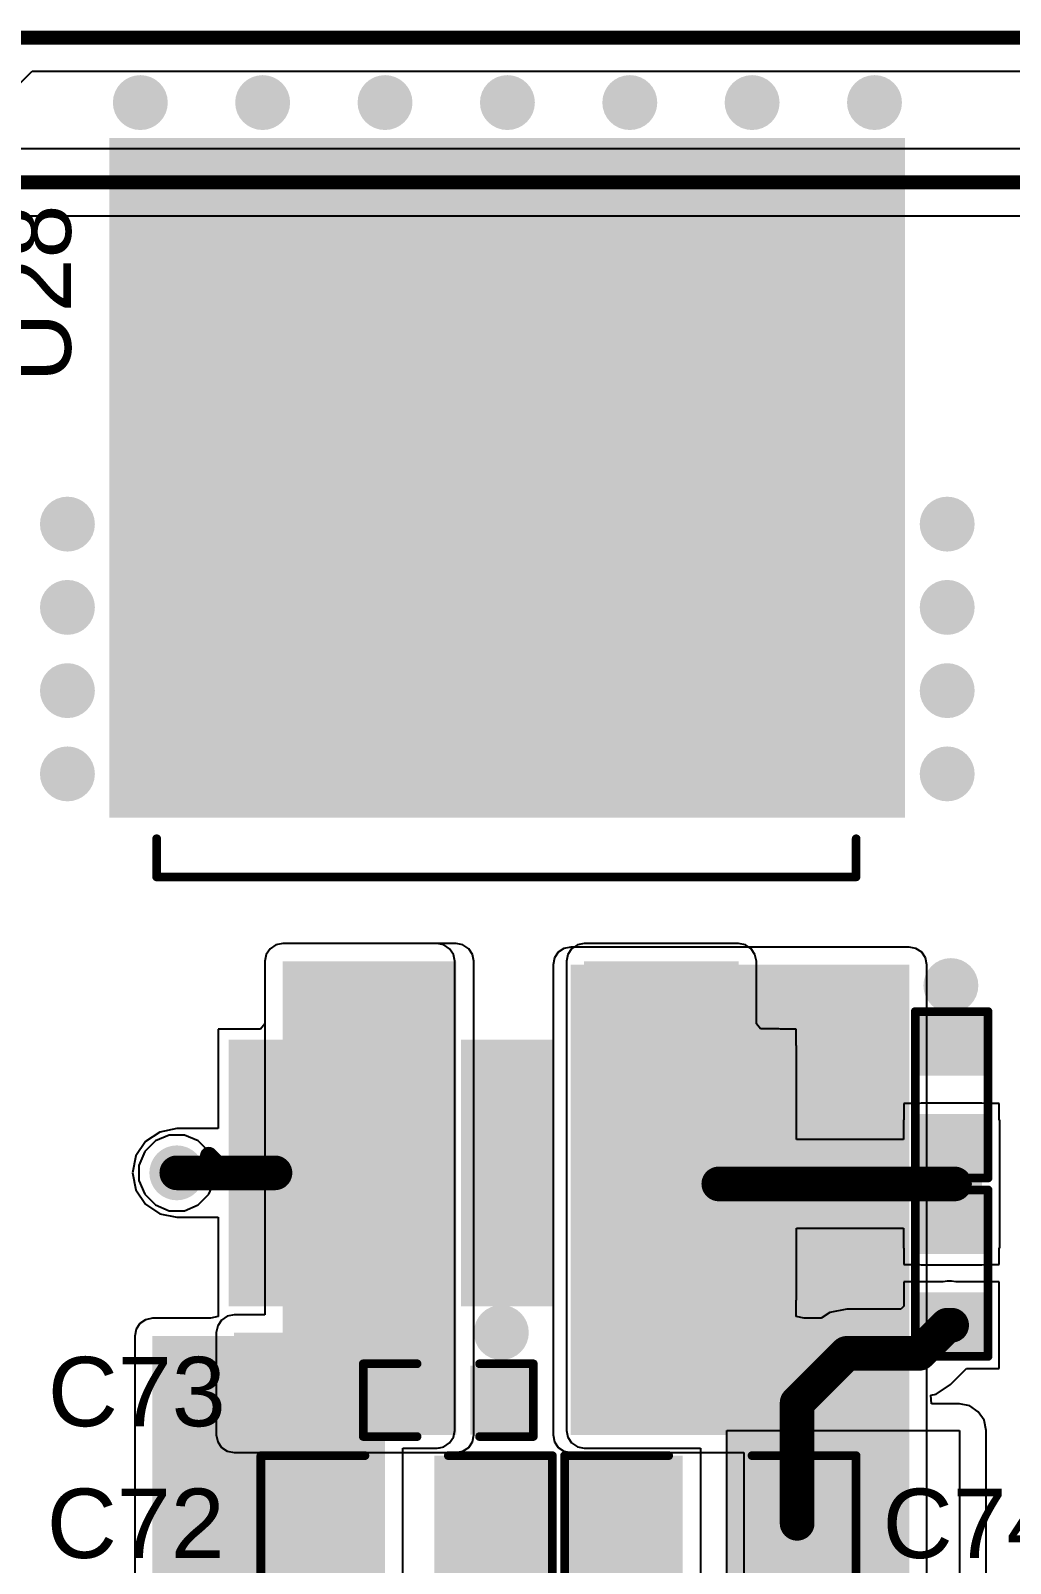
# Model space of a CAD drawing. Header units: millimetres. Extents: x 0 to 172, y 0 to 138.
# Drawn here: x 106.4 to 120.73, y 85.95 to 108.39 of the extents above; entities that cross this region are included whole.
import ezdxf

# ---------------------------------------------------------------- set-up
doc = ezdxf.new("R2010")
doc.units = ezdxf.units.MM
for name, color, linetype in [('BottomLayer', 5, 'Continuous'), ('BottomSolder', 6, 'Continuous'), ('TopLayer', 1, 'Continuous'), ('TopOverlay', 2, 'Continuous'), ('TopPaste', 8, 'Continuous'), ('TopSolder', 216, 'Continuous'), ('ViaHoleLayer', 16, 'Continuous')]:
    doc.layers.add(name, color=color, linetype=linetype)
doc.styles.add('Arial', font='', dxfattribs={"height": 0.2})
doc.styles.get('Arial').set_extended_font_data('Arial')

# ---------------------------------------------------------------- blocks, each defined once
blk = doc.blocks.new('P2PAK_4_6')
at = {"layer": 'TopLayer'}
for points in [[(5.72, -4.875), (-5.72, -4.875), (-5.72, 4.875), (5.72, 4.875)], [(-2.825, -12.025), (-3.975, -12.025), (-3.975, -8.325), (-2.825, -8.325)], [(-1.125, -12.025), (-2.275, -12.025), (-2.275, -8.325), (-1.125, -8.325)], [(0.575, -12.025), (-0.575, -12.025), (-0.575, -8.325), (0.575, -8.325)], [(2.275, -12.025), (1.125, -12.025), (1.125, -8.325), (2.275, -8.325)], [(3.975, -12.025), (2.825, -12.025), (2.825, -8.325), (3.975, -8.325)]]:
    blk.add_hatch(color=1, dxfattribs=at).paths.add_polyline_path(points)
at = {"layer": 'TopPaste'}
for points in [[(5.72, -4.875), (-5.72, -4.875), (-5.72, 4.875), (5.72, 4.875)], [(-2.825, -12.025), (-3.975, -12.025), (-3.975, -8.325), (-2.825, -8.325)], [(-1.125, -12.025), (-2.275, -12.025), (-2.275, -8.325), (-1.125, -8.325)], [(0.575, -12.025), (-0.575, -12.025), (-0.575, -8.325), (0.575, -8.325)], [(2.275, -12.025), (1.125, -12.025), (1.125, -8.325), (2.275, -8.325)], [(3.975, -12.025), (2.825, -12.025), (2.825, -8.325), (3.975, -8.325)]]:
    blk.add_hatch(color=8, dxfattribs=at).paths.add_polyline_path(points)
at = {"layer": 'TopSolder'}
for points in [[(5.822, -4.977), (-5.822, -4.977), (-5.822, 4.977), (5.822, 4.977)], [(-2.723, -12.127), (-4.077, -12.127), (-4.077, -8.223), (-2.723, -8.223)], [(-1.023, -12.127), (-2.377, -12.127), (-2.377, -8.223), (-1.023, -8.223)], [(0.677, -12.127), (-0.677, -12.127), (-0.677, -8.223), (0.677, -8.223)], [(2.377, -12.127), (1.023, -12.127), (1.023, -8.223), (2.377, -8.223)], [(4.077, -12.127), (2.723, -12.127), (2.723, -8.223), (4.077, -8.223)]]:
    blk.add_hatch(color=216, dxfattribs=at).paths.add_polyline_path(points)
at = {"layer": 'TopOverlay'}
for points, const_width in [([(-5.131, -5.842), (-5.131, -5.283)], 0.127), ([(5.105, -5.842), (5.105, -5.283)], 0.127), ([(-5.131, -5.842), (5.105, -5.842)], 0.127), ([(-4.369, -10.175), (-4.369, -9.921)], 0.254), ([(-4.369, -9.921), (-4.242, -10.048)], 0.254), ([(-4.369, -10.175), (-4.242, -10.048)], 0.254)]:
    blk.add_lwpolyline(points, dxfattribs=dict(at, const_width=const_width))
for points, const_width in [([(-5.163, -5.283, 1), (-5.099, -5.283, 1)], 0.0635), ([(5.074, -5.283, 1), (5.137, -5.283, 1)], 0.0635), ([(-5.163, -5.842, 1), (-5.099, -5.842, 1)], 0.0635), ([(-5.163, -5.842, 1), (-5.099, -5.842, 1)], 0.0635), ([(5.074, -5.842, 1), (5.137, -5.842, 1)], 0.0635), ([(5.074, -5.842, 1), (5.137, -5.842, 1)], 0.0635), ([(-4.432, -9.921, 1), (-4.305, -9.921, 1)], 0.127), ([(-4.432, -9.921, 1), (-4.305, -9.921, 1)], 0.127), ([(-4.432, -10.175, 1), (-4.305, -10.175, 1)], 0.127), ([(-4.432, -10.175, 1), (-4.305, -10.175, 1)], 0.127), ([(-4.305, -10.048, 1), (-4.178, -10.048, 1)], 0.127), ([(-4.305, -10.048, 1), (-4.178, -10.048, 1)], 0.127)]:
    blk.add_lwpolyline(points, format="xyb", close=True, dxfattribs=dict(at, const_width=const_width))
blk = doc.blocks.new('R___0603_116')
at = {"layer": 'TopLayer'}
for points in [[(-0.381, 0.4445), (-0.381, -0.4445), (-1.143, -0.4445), (-1.143, 0.4445)], [(1.143, 0.4445), (1.143, -0.4445), (0.381, -0.4445), (0.381, 0.4445)]]:
    blk.add_hatch(color=1, dxfattribs=at).paths.add_polyline_path(points)
at = {"layer": 'TopPaste'}
for points in [[(-0.381, 0.4445), (-0.381, -0.4445), (-1.143, -0.4445), (-1.143, 0.4445)], [(1.143, 0.4445), (1.143, -0.4445), (0.381, -0.4445), (0.381, 0.4445)]]:
    blk.add_hatch(color=8, dxfattribs=at).paths.add_polyline_path(points)
at = {"layer": 'TopSolder'}
for points in [[(-0.2794, 0.5461), (-0.2794, -0.5461), (-1.2446, -0.5461), (-1.2446, 0.5461)], [(1.2446, 0.5461), (1.2446, -0.5461), (0.2794, -0.5461), (0.2794, 0.5461)]]:
    blk.add_hatch(color=216, dxfattribs=at).paths.add_polyline_path(points)
at = {"layer": 'TopOverlay', "const_width": 0.127}
for points in [[(-1.2192, -0.5334), (-1.2192, 0.5334)], [(1.2192, 0.5334), (-1.2192, 0.5334)], [(1.2192, -0.5334), (1.2192, 0.5334)], [(1.2192, -0.5334), (-1.2192, -0.5334)]]:
    blk.add_lwpolyline(points, dxfattribs=at)
at = {"layer": 'TopOverlay', "const_width": 0.0635}
for points in [[(-1.25095, 0.5334, 1), (-1.18745, 0.5334, 1)], [(-1.25095, 0.5334, 1), (-1.18745, 0.5334, 1)], [(1.18745, 0.5334, 1), (1.25095, 0.5334, 1)], [(1.18745, 0.5334, 1), (1.25095, 0.5334, 1)], [(-1.25095, -0.5334, 1), (-1.18745, -0.5334, 1)], [(-1.25095, -0.5334, 1), (-1.18745, -0.5334, 1)], [(1.18745, -0.5334, 1), (1.25095, -0.5334, 1)], [(1.18745, -0.5334, 1), (1.25095, -0.5334, 1)]]:
    blk.add_lwpolyline(points, format="xyb", close=True, dxfattribs=at)
blk = doc.blocks.new('R___0603_117')
at = {"layer": 'TopLayer'}
for points in [[(-0.381, 0.4445), (-0.381, -0.4445), (-1.143, -0.4445), (-1.143, 0.4445)], [(1.143, 0.4445), (1.143, -0.4445), (0.381, -0.4445), (0.381, 0.4445)]]:
    blk.add_hatch(color=1, dxfattribs=at).paths.add_polyline_path(points)
at = {"layer": 'TopPaste'}
for points in [[(-0.381, 0.4445), (-0.381, -0.4445), (-1.143, -0.4445), (-1.143, 0.4445)], [(1.143, 0.4445), (1.143, -0.4445), (0.381, -0.4445), (0.381, 0.4445)]]:
    blk.add_hatch(color=8, dxfattribs=at).paths.add_polyline_path(points)
at = {"layer": 'TopSolder'}
for points in [[(-0.2794, 0.5461), (-0.2794, -0.5461), (-1.2446, -0.5461), (-1.2446, 0.5461)], [(1.2446, 0.5461), (1.2446, -0.5461), (0.2794, -0.5461), (0.2794, 0.5461)]]:
    blk.add_hatch(color=216, dxfattribs=at).paths.add_polyline_path(points)
at = {"layer": 'TopOverlay', "const_width": 0.127}
for points in [[(-1.2192, -0.5334), (-1.2192, 0.5334)], [(1.2192, 0.5334), (-1.2192, 0.5334)], [(1.2192, -0.5334), (1.2192, 0.5334)], [(1.2192, -0.5334), (-1.2192, -0.5334)]]:
    blk.add_lwpolyline(points, dxfattribs=at)
at = {"layer": 'TopOverlay', "const_width": 0.0635}
for points in [[(-1.25095, 0.5334, 1), (-1.18745, 0.5334, 1)], [(-1.25095, 0.5334, 1), (-1.18745, 0.5334, 1)], [(1.18745, 0.5334, 1), (1.25095, 0.5334, 1)], [(1.18745, 0.5334, 1), (1.25095, 0.5334, 1)], [(-1.25095, -0.5334, 1), (-1.18745, -0.5334, 1)], [(-1.25095, -0.5334, 1), (-1.18745, -0.5334, 1)], [(1.18745, -0.5334, 1), (1.25095, -0.5334, 1)], [(1.18745, -0.5334, 1), (1.25095, -0.5334, 1)]]:
    blk.add_lwpolyline(points, format="xyb", close=True, dxfattribs=at)
blk = doc.blocks.new('C___1206_357')
at = {"layer": 'TopLayer'}
for points in [[(-2.032, 0.889), (-0.508, 0.889), (-0.508, -0.889), (-2.032, -0.889)], [(0.508, 0.889), (2.032, 0.889), (2.032, -0.889), (0.508, -0.889)]]:
    blk.add_hatch(color=1, dxfattribs=at).paths.add_polyline_path(points)
at = {"layer": 'TopPaste'}
for points in [[(-2.032, 0.889), (-0.508, 0.889), (-0.508, -0.889), (-2.032, -0.889)], [(0.508, 0.889), (2.032, 0.889), (2.032, -0.889), (0.508, -0.889)]]:
    blk.add_hatch(color=8, dxfattribs=at).paths.add_polyline_path(points)
at = {"layer": 'TopSolder'}
for points in [[(-2.1336, 0.9906), (-0.4064, 0.9906), (-0.4064, -0.9906), (-2.1336, -0.9906)], [(0.4064, 0.9906), (2.1336, 0.9906), (2.1336, -0.9906), (0.4064, -0.9906)]]:
    blk.add_hatch(color=216, dxfattribs=at).paths.add_polyline_path(points)
at = {"layer": 'TopOverlay', "const_width": 0.127}
for points in [[(-2.1336, 0.9906), (-0.6096, 0.9906)], [(-2.1336, -0.9906), (-2.1336, 0.9906)], [(0.6096, 0.9906), (2.1336, 0.9906)], [(2.1336, -0.9906), (2.1336, 0.9906)], [(-2.1336, -0.9906), (-0.6096, -0.9906)], [(0.6096, -0.9906), (2.1336, -0.9906)]]:
    blk.add_lwpolyline(points, dxfattribs=at)
at = {"layer": 'TopOverlay', "const_width": 0.0635}
for points in [[(-2.16535, 0.9906, 1), (-2.10185, 0.9906, 1)], [(-2.16535, 0.9906, 1), (-2.10185, 0.9906, 1)], [(-0.64135, 0.9906, 1), (-0.57785, 0.9906, 1)], [(0.57785, 0.9906, 1), (0.64135, 0.9906, 1)], [(2.10185, 0.9906, 1), (2.16535, 0.9906, 1)], [(2.10185, 0.9906, 1), (2.16535, 0.9906, 1)], [(-2.16535, -0.9906, 1), (-2.10185, -0.9906, 1)], [(-2.16535, -0.9906, 1), (-2.10185, -0.9906, 1)], [(-0.64135, -0.9906, 1), (-0.57785, -0.9906, 1)], [(0.57785, -0.9906, 1), (0.64135, -0.9906, 1)], [(2.10185, -0.9906, 1), (2.16535, -0.9906, 1)], [(2.10185, -0.9906, 1), (2.16535, -0.9906, 1)]]:
    blk.add_lwpolyline(points, format="xyb", close=True, dxfattribs=at)
blk = doc.blocks.new('C___0603_358')
at = {"layer": 'TopLayer'}
for points in [[(-0.381, 0.445), (-0.381, -0.445), (-1.143, -0.445), (-1.143, 0.445)], [(1.143, 0.445), (1.143, -0.445), (0.381, -0.445), (0.381, 0.445)]]:
    blk.add_hatch(color=1, dxfattribs=at).paths.add_polyline_path(points)
at = {"layer": 'TopPaste'}
for points in [[(-0.381, 0.445), (-0.381, -0.445), (-1.143, -0.445), (-1.143, 0.445)], [(1.143, 0.445), (1.143, -0.445), (0.381, -0.445), (0.381, 0.445)]]:
    blk.add_hatch(color=8, dxfattribs=at).paths.add_polyline_path(points)
at = {"layer": 'TopSolder'}
for points in [[(-0.321, 0.504), (-0.321, -0.504), (-1.203, -0.504), (-1.203, 0.504)], [(1.203, 0.504), (1.203, -0.504), (0.321, -0.504), (0.321, 0.504)]]:
    blk.add_hatch(color=216, dxfattribs=at).paths.add_polyline_path(points)
at = {"layer": 'TopOverlay', "const_width": 0.127}
for points in [[(-0.457, 0.533), (-1.245, 0.533)], [(-1.245, 0.533), (-1.245, -0.533)], [(1.245, 0.533), (0.457, 0.533)], [(1.245, 0.533), (1.245, -0.533)], [(-0.457, -0.533), (-1.245, -0.533)], [(1.245, -0.533), (0.457, -0.533)]]:
    blk.add_lwpolyline(points, dxfattribs=at)
at = {"layer": 'TopOverlay', "const_width": 0.0635}
for points in [[(-1.276, 0.533, 1), (-1.213, 0.533, 1)], [(-1.276, 0.533, 1), (-1.213, 0.533, 1)], [(-0.489, 0.533, 1), (-0.425, 0.533, 1)], [(0.425, 0.533, 1), (0.489, 0.533, 1)], [(1.213, 0.533, 1), (1.276, 0.533, 1)], [(1.213, 0.533, 1), (1.276, 0.533, 1)], [(-1.276, -0.533, 1), (-1.213, -0.533, 1)], [(-1.276, -0.533, 1), (-1.213, -0.533, 1)], [(-0.489, -0.533, 1), (-0.425, -0.533, 1)], [(0.425, -0.533, 1), (0.489, -0.533, 1)], [(1.213, -0.533, 1), (1.276, -0.533, 1)], [(1.213, -0.533, 1), (1.276, -0.533, 1)]]:
    blk.add_lwpolyline(points, format="xyb", close=True, dxfattribs=at)
blk = doc.blocks.new('C___1206_359')
at = {"layer": 'TopLayer'}
for points in [[(-2.032, 0.889), (-0.508, 0.889), (-0.508, -0.889), (-2.032, -0.889)], [(0.508, 0.889), (2.032, 0.889), (2.032, -0.889), (0.508, -0.889)]]:
    blk.add_hatch(color=1, dxfattribs=at).paths.add_polyline_path(points)
at = {"layer": 'TopPaste'}
for points in [[(-2.032, 0.889), (-0.508, 0.889), (-0.508, -0.889), (-2.032, -0.889)], [(0.508, 0.889), (2.032, 0.889), (2.032, -0.889), (0.508, -0.889)]]:
    blk.add_hatch(color=8, dxfattribs=at).paths.add_polyline_path(points)
at = {"layer": 'TopSolder'}
for points in [[(-2.1336, 0.9906), (-0.4064, 0.9906), (-0.4064, -0.9906), (-2.1336, -0.9906)], [(0.4064, 0.9906), (2.1336, 0.9906), (2.1336, -0.9906), (0.4064, -0.9906)]]:
    blk.add_hatch(color=216, dxfattribs=at).paths.add_polyline_path(points)
at = {"layer": 'TopOverlay', "const_width": 0.127}
for points in [[(-0.6096, 0.9906), (-2.1336, 0.9906)], [(-2.1336, 0.9906), (-2.1336, -0.9906)], [(2.1336, 0.9906), (0.6096, 0.9906)], [(2.1336, 0.9906), (2.1336, -0.9906)], [(-0.6096, -0.9906), (-2.1336, -0.9906)], [(2.1336, -0.9906), (0.6096, -0.9906)]]:
    blk.add_lwpolyline(points, dxfattribs=at)
at = {"layer": 'TopOverlay', "const_width": 0.0635}
for points in [[(-2.16535, 0.9906, 1), (-2.10185, 0.9906, 1)], [(-2.16535, 0.9906, 1), (-2.10185, 0.9906, 1)], [(-0.64135, 0.9906, 1), (-0.57785, 0.9906, 1)], [(0.57785, 0.9906, 1), (0.64135, 0.9906, 1)], [(2.10185, 0.9906, 1), (2.16535, 0.9906, 1)], [(2.10185, 0.9906, 1), (2.16535, 0.9906, 1)], [(-2.16535, -0.9906, 1), (-2.10185, -0.9906, 1)], [(-2.16535, -0.9906, 1), (-2.10185, -0.9906, 1)], [(-0.64135, -0.9906, 1), (-0.57785, -0.9906, 1)], [(0.57785, -0.9906, 1), (0.64135, -0.9906, 1)], [(2.10185, -0.9906, 1), (2.16535, -0.9906, 1)], [(2.10185, -0.9906, 1), (2.16535, -0.9906, 1)]]:
    blk.add_lwpolyline(points, format="xyb", close=True, dxfattribs=at)

msp = doc.modelspace()

# ---------------------------------------------------------------- hatches: boundary and pattern name
at = {"layer": 'BottomLayer'}
h = msp.add_hatch(color=5, dxfattribs=at)
edge = h.paths.add_edge_path()
edge.add_arc((108.001, 107.34), 0.3, 0, 360)
h = msp.add_hatch(color=5, dxfattribs=at)
edge = h.paths.add_edge_path()
edge.add_arc((109.791, 107.34), 0.3, 0, 360)
h = msp.add_hatch(color=5, dxfattribs=at)
edge = h.paths.add_edge_path()
edge.add_arc((111.582, 107.34), 0.3, 0, 360)
h = msp.add_hatch(color=5, dxfattribs=at)
edge = h.paths.add_edge_path()
edge.add_arc((113.373, 107.34), 0.3, 0, 360)
h = msp.add_hatch(color=5, dxfattribs=at)
edge = h.paths.add_edge_path()
edge.add_arc((115.164, 107.34), 0.3, 0, 360)
h = msp.add_hatch(color=5, dxfattribs=at)
edge = h.paths.add_edge_path()
edge.add_arc((116.954, 107.34), 0.3, 0, 360)
h = msp.add_hatch(color=5, dxfattribs=at)
edge = h.paths.add_edge_path()
edge.add_arc((118.745, 107.34), 0.3, 0, 360)
h = msp.add_hatch(color=5, dxfattribs=at)
edge = h.paths.add_edge_path()
edge.add_arc((106.934, 101.168), 0.3, 0, 360)
h = msp.add_hatch(color=5, dxfattribs=at)
edge = h.paths.add_edge_path()
edge.add_arc((119.809, 101.168), 0.3, 0, 360)
h = msp.add_hatch(color=5, dxfattribs=at)
edge = h.paths.add_edge_path()
edge.add_arc((106.934, 99.949), 0.3, 0, 360)
h = msp.add_hatch(color=5, dxfattribs=at)
edge = h.paths.add_edge_path()
edge.add_arc((119.809, 99.949), 0.3, 0, 360)
h = msp.add_hatch(color=5, dxfattribs=at)
edge = h.paths.add_edge_path()
edge.add_arc((106.934, 98.73), 0.3, 0, 360)
h = msp.add_hatch(color=5, dxfattribs=at)
edge = h.paths.add_edge_path()
edge.add_arc((119.809, 98.73), 0.3, 0, 360)
h = msp.add_hatch(color=5, dxfattribs=at)
edge = h.paths.add_edge_path()
edge.add_arc((106.934, 97.511), 0.3, 0, 360)
h = msp.add_hatch(color=5, dxfattribs=at)
edge = h.paths.add_edge_path()
edge.add_arc((119.809, 97.511), 0.3, 0, 360)
for points in [[(110.084, 87.833), (112.624, 87.833), (112.624, 94.767), (110.084, 94.767)], [(114.3, 87.833), (119.253, 87.833), (119.253, 94.717), (114.3, 94.717)], [(117.093, 83.325), (119.253, 83.325), (119.253, 94.717), (117.093, 94.717)], [(109.372, 87.833), (112.624, 87.833), (112.624, 89.332), (109.372, 89.332)]]:
    msp.add_hatch(color=5, dxfattribs=at).paths.add_polyline_path(points)
h = msp.add_hatch(color=5, dxfattribs=at)
edge = h.paths.add_edge_path()
edge.add_arc((119.863, 94.412), 0.3, 0, 360)
h = msp.add_hatch(color=5, dxfattribs=at)
edge = h.paths.add_edge_path()
edge.add_arc((110.871, 94.234), 0.3, 0, 360)
h = msp.add_hatch(color=5, dxfattribs=at)
edge = h.paths.add_edge_path()
edge.add_arc((111.887, 94.234), 0.3, 0, 360)
h = msp.add_hatch(color=5, dxfattribs=at)
edge = h.paths.add_edge_path()
edge.add_arc((114.856, 94.234), 0.3, 0, 360)
h = msp.add_hatch(color=5, dxfattribs=at)
edge = h.paths.add_edge_path()
edge.add_arc((116.053, 94.234), 0.3, 0, 360)
h = msp.add_hatch(color=5, dxfattribs=at)
edge = h.paths.add_edge_path()
edge.add_arc((108.535, 91.67), 0.3, 0, 360)
h = msp.add_hatch(color=5, dxfattribs=at)
edge = h.paths.add_edge_path()
edge.add_arc((113.284, 89.332), 0.3, 0, 360)
h = msp.add_hatch(color=5, dxfattribs=at)
edge = h.paths.add_edge_path()
edge.add_arc((109.957, 88.341), 0.3, 0, 360)
h = msp.add_hatch(color=5, dxfattribs=at)
edge = h.paths.add_edge_path()
edge.add_arc((110.973, 88.341), 0.3, 0, 360)
at = {"layer": 'BottomSolder'}
h = msp.add_hatch(color=6, dxfattribs=at)
edge = h.paths.add_edge_path()
edge.add_arc((108.001, 107.34), 0.402, 0, 360)
h = msp.add_hatch(color=6, dxfattribs=at)
edge = h.paths.add_edge_path()
edge.add_arc((109.791, 107.34), 0.402, 0, 360)
h = msp.add_hatch(color=6, dxfattribs=at)
edge = h.paths.add_edge_path()
edge.add_arc((111.582, 107.34), 0.402, 0, 360)
h = msp.add_hatch(color=6, dxfattribs=at)
edge = h.paths.add_edge_path()
edge.add_arc((113.373, 107.34), 0.402, 0, 360)
h = msp.add_hatch(color=6, dxfattribs=at)
edge = h.paths.add_edge_path()
edge.add_arc((115.164, 107.34), 0.402, 0, 360)
h = msp.add_hatch(color=6, dxfattribs=at)
edge = h.paths.add_edge_path()
edge.add_arc((116.954, 107.34), 0.402, 0, 360)
h = msp.add_hatch(color=6, dxfattribs=at)
edge = h.paths.add_edge_path()
edge.add_arc((118.745, 107.34), 0.402, 0, 360)
h = msp.add_hatch(color=6, dxfattribs=at)
edge = h.paths.add_edge_path()
edge.add_arc((106.934, 101.168), 0.402, 0, 360)
h = msp.add_hatch(color=6, dxfattribs=at)
edge = h.paths.add_edge_path()
edge.add_arc((119.809, 101.168), 0.402, 0, 360)
h = msp.add_hatch(color=6, dxfattribs=at)
edge = h.paths.add_edge_path()
edge.add_arc((106.934, 99.949), 0.402, 0, 360)
h = msp.add_hatch(color=6, dxfattribs=at)
edge = h.paths.add_edge_path()
edge.add_arc((119.809, 99.949), 0.402, 0, 360)
h = msp.add_hatch(color=6, dxfattribs=at)
edge = h.paths.add_edge_path()
edge.add_arc((106.934, 98.73), 0.402, 0, 360)
h = msp.add_hatch(color=6, dxfattribs=at)
edge = h.paths.add_edge_path()
edge.add_arc((119.809, 98.73), 0.402, 0, 360)
h = msp.add_hatch(color=6, dxfattribs=at)
edge = h.paths.add_edge_path()
edge.add_arc((106.934, 97.511), 0.402, 0, 360)
h = msp.add_hatch(color=6, dxfattribs=at)
edge = h.paths.add_edge_path()
edge.add_arc((119.809, 97.511), 0.402, 0, 360)
h = msp.add_hatch(color=6, dxfattribs=at)
edge = h.paths.add_edge_path()
edge.add_arc((119.863, 94.412), 0.402, 0, 360)
h = msp.add_hatch(color=6, dxfattribs=at)
edge = h.paths.add_edge_path()
edge.add_arc((110.871, 94.234), 0.402, 0, 360)
h = msp.add_hatch(color=6, dxfattribs=at)
edge = h.paths.add_edge_path()
edge.add_arc((111.887, 94.234), 0.402, 0, 360)
h = msp.add_hatch(color=6, dxfattribs=at)
edge = h.paths.add_edge_path()
edge.add_arc((114.856, 94.234), 0.402, 0, 360)
h = msp.add_hatch(color=6, dxfattribs=at)
edge = h.paths.add_edge_path()
edge.add_arc((116.053, 94.234), 0.402, 0, 360)
h = msp.add_hatch(color=6, dxfattribs=at)
edge = h.paths.add_edge_path()
edge.add_arc((108.535, 91.67), 0.402, 0, 360)
h = msp.add_hatch(color=6, dxfattribs=at)
edge = h.paths.add_edge_path()
edge.add_arc((113.284, 89.332), 0.402, 0, 360)
h = msp.add_hatch(color=6, dxfattribs=at)
edge = h.paths.add_edge_path()
edge.add_arc((109.957, 88.341), 0.402, 0, 360)
h = msp.add_hatch(color=6, dxfattribs=at)
edge = h.paths.add_edge_path()
edge.add_arc((110.973, 88.341), 0.402, 0, 360)
at = {"layer": 'TopLayer'}
h = msp.add_hatch(color=1, dxfattribs=at)
edge = h.paths.add_edge_path()
edge.add_arc((108.001, 107.34), 0.3, 0, 360)
h = msp.add_hatch(color=1, dxfattribs=at)
edge = h.paths.add_edge_path()
edge.add_arc((109.791, 107.34), 0.3, 0, 360)
h = msp.add_hatch(color=1, dxfattribs=at)
edge = h.paths.add_edge_path()
edge.add_arc((111.582, 107.34), 0.3, 0, 360)
h = msp.add_hatch(color=1, dxfattribs=at)
edge = h.paths.add_edge_path()
edge.add_arc((113.373, 107.34), 0.3, 0, 360)
h = msp.add_hatch(color=1, dxfattribs=at)
edge = h.paths.add_edge_path()
edge.add_arc((115.164, 107.34), 0.3, 0, 360)
h = msp.add_hatch(color=1, dxfattribs=at)
edge = h.paths.add_edge_path()
edge.add_arc((116.954, 107.34), 0.3, 0, 360)
h = msp.add_hatch(color=1, dxfattribs=at)
edge = h.paths.add_edge_path()
edge.add_arc((118.745, 107.34), 0.3, 0, 360)
h = msp.add_hatch(color=1, dxfattribs=at)
edge = h.paths.add_edge_path()
edge.add_arc((106.934, 101.168), 0.3, 0, 360)
h = msp.add_hatch(color=1, dxfattribs=at)
edge = h.paths.add_edge_path()
edge.add_arc((119.809, 101.168), 0.3, 0, 360)
h = msp.add_hatch(color=1, dxfattribs=at)
edge = h.paths.add_edge_path()
edge.add_arc((106.934, 99.949), 0.3, 0, 360)
h = msp.add_hatch(color=1, dxfattribs=at)
edge = h.paths.add_edge_path()
edge.add_arc((119.809, 99.949), 0.3, 0, 360)
h = msp.add_hatch(color=1, dxfattribs=at)
edge = h.paths.add_edge_path()
edge.add_arc((106.934, 98.73), 0.3, 0, 360)
h = msp.add_hatch(color=1, dxfattribs=at)
edge = h.paths.add_edge_path()
edge.add_arc((119.809, 98.73), 0.3, 0, 360)
h = msp.add_hatch(color=1, dxfattribs=at)
edge = h.paths.add_edge_path()
edge.add_arc((106.934, 97.511), 0.3, 0, 360)
h = msp.add_hatch(color=1, dxfattribs=at)
edge = h.paths.add_edge_path()
edge.add_arc((119.809, 97.511), 0.3, 0, 360)
for points in [[(110.084, 93.853), (112.344, 93.853), (112.344, 94.767), (110.084, 94.767)], [(111.096, 87.898), (112.344, 87.898), (112.344, 94.767), (111.096, 94.767)], [(116.757, 94.767), (114.496, 94.767), (114.496, 93.853), (116.757, 93.853)], [(114.496, 87.898), (115.744, 87.898), (115.744, 94.767), (114.496, 94.767)], [(116.196, 89.82), (117.346, 89.82), (117.346, 93.52), (116.196, 93.52)], [(119.429, 90.582), (120.318, 90.582), (120.318, 92.432), (119.429, 92.432)], [(108.179, 87.898), (112.344, 87.898), (112.344, 89.281), (108.179, 89.281)], [(108.179, 83.466), (111.582, 83.466), (111.582, 89.281), (108.179, 89.281)], [(118.375, 89.281), (114.496, 89.281), (114.496, 87.898), (118.375, 87.898)], [(116.586, 83.312), (119.253, 83.312), (119.253, 89.281), (116.586, 89.281)]]:
    msp.add_hatch(color=1, dxfattribs=at).paths.add_polyline_path(points)
h = msp.add_hatch(color=1, dxfattribs=at)
edge = h.paths.add_edge_path()
edge.add_arc((119.863, 94.412), 0.3, 0, 360)
h = msp.add_hatch(color=1, dxfattribs=at)
edge = h.paths.add_edge_path()
edge.add_arc((110.871, 94.234), 0.3, 0, 360)
h = msp.add_hatch(color=1, dxfattribs=at)
edge = h.paths.add_edge_path()
edge.add_arc((111.887, 94.234), 0.3, 0, 360)
h = msp.add_hatch(color=1, dxfattribs=at)
edge = h.paths.add_edge_path()
edge.add_arc((114.856, 94.234), 0.3, 0, 360)
h = msp.add_hatch(color=1, dxfattribs=at)
edge = h.paths.add_edge_path()
edge.add_arc((116.053, 94.234), 0.3, 0, 360)
h = msp.add_hatch(color=1, dxfattribs=at)
edge = h.paths.add_edge_path()
edge.add_arc((108.535, 91.67), 0.3, 0, 360)
h = msp.add_hatch(color=1, dxfattribs=at)
edge = h.paths.add_edge_path()
edge.add_arc((113.284, 89.332), 0.3, 0, 360)
h = msp.add_hatch(color=1, dxfattribs=at)
edge = h.paths.add_edge_path()
edge.add_arc((109.957, 88.341), 0.3, 0, 360)
h = msp.add_hatch(color=1, dxfattribs=at)
edge = h.paths.add_edge_path()
edge.add_arc((110.973, 88.341), 0.3, 0, 360)
at = {"layer": 'TopSolder'}
h = msp.add_hatch(color=216, dxfattribs=at)
edge = h.paths.add_edge_path()
edge.add_arc((108.001, 107.34), 0.402, 0, 360)
h = msp.add_hatch(color=216, dxfattribs=at)
edge = h.paths.add_edge_path()
edge.add_arc((109.791, 107.34), 0.402, 0, 360)
h = msp.add_hatch(color=216, dxfattribs=at)
edge = h.paths.add_edge_path()
edge.add_arc((111.582, 107.34), 0.402, 0, 360)
h = msp.add_hatch(color=216, dxfattribs=at)
edge = h.paths.add_edge_path()
edge.add_arc((113.373, 107.34), 0.402, 0, 360)
h = msp.add_hatch(color=216, dxfattribs=at)
edge = h.paths.add_edge_path()
edge.add_arc((115.164, 107.34), 0.402, 0, 360)
h = msp.add_hatch(color=216, dxfattribs=at)
edge = h.paths.add_edge_path()
edge.add_arc((116.954, 107.34), 0.402, 0, 360)
h = msp.add_hatch(color=216, dxfattribs=at)
edge = h.paths.add_edge_path()
edge.add_arc((118.745, 107.34), 0.402, 0, 360)
h = msp.add_hatch(color=216, dxfattribs=at)
edge = h.paths.add_edge_path()
edge.add_arc((106.934, 101.168), 0.402, 0, 360)
h = msp.add_hatch(color=216, dxfattribs=at)
edge = h.paths.add_edge_path()
edge.add_arc((119.809, 101.168), 0.402, 0, 360)
h = msp.add_hatch(color=216, dxfattribs=at)
edge = h.paths.add_edge_path()
edge.add_arc((106.934, 99.949), 0.402, 0, 360)
h = msp.add_hatch(color=216, dxfattribs=at)
edge = h.paths.add_edge_path()
edge.add_arc((119.809, 99.949), 0.402, 0, 360)
h = msp.add_hatch(color=216, dxfattribs=at)
edge = h.paths.add_edge_path()
edge.add_arc((106.934, 98.73), 0.402, 0, 360)
h = msp.add_hatch(color=216, dxfattribs=at)
edge = h.paths.add_edge_path()
edge.add_arc((119.809, 98.73), 0.402, 0, 360)
h = msp.add_hatch(color=216, dxfattribs=at)
edge = h.paths.add_edge_path()
edge.add_arc((106.934, 97.511), 0.402, 0, 360)
h = msp.add_hatch(color=216, dxfattribs=at)
edge = h.paths.add_edge_path()
edge.add_arc((119.809, 97.511), 0.402, 0, 360)
h = msp.add_hatch(color=216, dxfattribs=at)
edge = h.paths.add_edge_path()
edge.add_arc((119.863, 94.412), 0.402, 0, 360)
h = msp.add_hatch(color=216, dxfattribs=at)
edge = h.paths.add_edge_path()
edge.add_arc((110.871, 94.234), 0.402, 0, 360)
h = msp.add_hatch(color=216, dxfattribs=at)
edge = h.paths.add_edge_path()
edge.add_arc((111.887, 94.234), 0.402, 0, 360)
h = msp.add_hatch(color=216, dxfattribs=at)
edge = h.paths.add_edge_path()
edge.add_arc((114.856, 94.234), 0.402, 0, 360)
h = msp.add_hatch(color=216, dxfattribs=at)
edge = h.paths.add_edge_path()
edge.add_arc((116.053, 94.234), 0.402, 0, 360)
h = msp.add_hatch(color=216, dxfattribs=at)
edge = h.paths.add_edge_path()
edge.add_arc((108.535, 91.67), 0.402, 0, 360)
h = msp.add_hatch(color=216, dxfattribs=at)
edge = h.paths.add_edge_path()
edge.add_arc((113.284, 89.332), 0.402, 0, 360)
h = msp.add_hatch(color=216, dxfattribs=at)
edge = h.paths.add_edge_path()
edge.add_arc((109.957, 88.341), 0.402, 0, 360)
h = msp.add_hatch(color=216, dxfattribs=at)
edge = h.paths.add_edge_path()
edge.add_arc((110.973, 88.341), 0.402, 0, 360)
at = {"layer": 'ViaHoleLayer'}
h = msp.add_hatch(color=16, dxfattribs=at)
edge = h.paths.add_edge_path()
edge.add_arc((108.001, 107.34), 0.15, 0, 360)
h = msp.add_hatch(color=16, dxfattribs=at)
edge = h.paths.add_edge_path()
edge.add_arc((109.791, 107.34), 0.15, 0, 360)
h = msp.add_hatch(color=16, dxfattribs=at)
edge = h.paths.add_edge_path()
edge.add_arc((111.582, 107.34), 0.15, 0, 360)
h = msp.add_hatch(color=16, dxfattribs=at)
edge = h.paths.add_edge_path()
edge.add_arc((113.373, 107.34), 0.15, 0, 360)
h = msp.add_hatch(color=16, dxfattribs=at)
edge = h.paths.add_edge_path()
edge.add_arc((115.164, 107.34), 0.15, 0, 360)
h = msp.add_hatch(color=16, dxfattribs=at)
edge = h.paths.add_edge_path()
edge.add_arc((116.954, 107.34), 0.15, 0, 360)
h = msp.add_hatch(color=16, dxfattribs=at)
edge = h.paths.add_edge_path()
edge.add_arc((118.745, 107.34), 0.15, 0, 360)
h = msp.add_hatch(color=16, dxfattribs=at)
edge = h.paths.add_edge_path()
edge.add_arc((106.934, 101.168), 0.15, 0, 360)
h = msp.add_hatch(color=16, dxfattribs=at)
edge = h.paths.add_edge_path()
edge.add_arc((119.809, 101.168), 0.15, 0, 360)
h = msp.add_hatch(color=16, dxfattribs=at)
edge = h.paths.add_edge_path()
edge.add_arc((106.934, 99.949), 0.15, 0, 360)
h = msp.add_hatch(color=16, dxfattribs=at)
edge = h.paths.add_edge_path()
edge.add_arc((119.809, 99.949), 0.15, 0, 360)
h = msp.add_hatch(color=16, dxfattribs=at)
edge = h.paths.add_edge_path()
edge.add_arc((106.934, 98.73), 0.15, 0, 360)
h = msp.add_hatch(color=16, dxfattribs=at)
edge = h.paths.add_edge_path()
edge.add_arc((119.809, 98.73), 0.15, 0, 360)
h = msp.add_hatch(color=16, dxfattribs=at)
edge = h.paths.add_edge_path()
edge.add_arc((106.934, 97.511), 0.15, 0, 360)
h = msp.add_hatch(color=16, dxfattribs=at)
edge = h.paths.add_edge_path()
edge.add_arc((119.809, 97.511), 0.15, 0, 360)
h = msp.add_hatch(color=16, dxfattribs=at)
edge = h.paths.add_edge_path()
edge.add_arc((119.863, 94.412), 0.15, 0, 360)
h = msp.add_hatch(color=16, dxfattribs=at)
edge = h.paths.add_edge_path()
edge.add_arc((110.871, 94.234), 0.15, 0, 360)
h = msp.add_hatch(color=16, dxfattribs=at)
edge = h.paths.add_edge_path()
edge.add_arc((111.887, 94.234), 0.15, 0, 360)
h = msp.add_hatch(color=16, dxfattribs=at)
edge = h.paths.add_edge_path()
edge.add_arc((114.856, 94.234), 0.15, 0, 360)
h = msp.add_hatch(color=16, dxfattribs=at)
edge = h.paths.add_edge_path()
edge.add_arc((116.053, 94.234), 0.15, 0, 360)
h = msp.add_hatch(color=16, dxfattribs=at)
edge = h.paths.add_edge_path()
edge.add_arc((108.535, 91.67), 0.15, 0, 360)
h = msp.add_hatch(color=16, dxfattribs=at)
edge = h.paths.add_edge_path()
edge.add_arc((113.284, 89.332), 0.15, 0, 360)
h = msp.add_hatch(color=16, dxfattribs=at)
edge = h.paths.add_edge_path()
edge.add_arc((109.957, 88.341), 0.15, 0, 360)
h = msp.add_hatch(color=16, dxfattribs=at)
edge = h.paths.add_edge_path()
edge.add_arc((110.973, 88.341), 0.15, 0, 360)

# ---------------------------------------------------------------- linework, layer by layer
at = {"layer": 'BottomLayer'}
for p, q in [((105.41, 106.791), (106.418, 107.799)), ((106.418, 107.799), (123.049, 107.799)), ((122.461, 106.664), (105.462, 106.664)), ((105.488, 105.68), (125.186, 105.68)), ((109.9, 94.951), (109.844, 94.867)), ((109.984, 95.007), (109.9, 94.951)), ((110.084, 95.026), (109.984, 95.007)), ((112.624, 95.026), (110.084, 95.026)), ((112.723, 95.007), (112.624, 95.026)), ((112.807, 94.951), (112.723, 95.007)), ((112.863, 94.867), (112.807, 94.951)), ((114.201, 94.956), (114.117, 94.9)), ((114.3, 94.976), (114.201, 94.956)), ((119.253, 94.976), (114.3, 94.976)), ((119.352, 94.956), (119.253, 94.976)), ((119.436, 94.9), (119.352, 94.956)), ((109.844, 94.867), (109.825, 94.767)), ((109.825, 94.767), (109.825, 89.591)), ((112.883, 94.767), (112.863, 94.867)), ((112.883, 87.833), (112.883, 94.767)), ((114.061, 94.816), (114.041, 94.717)), ((114.041, 94.717), (114.041, 87.833)), ((114.117, 94.9), (114.061, 94.816)), ((119.492, 94.816), (119.436, 94.9)), ((119.512, 94.717), (119.492, 94.816)), ((119.512, 83.325), (119.512, 94.717)), ((108.222, 92.139), (108.066, 91.984)), ((108.425, 92.224), (108.222, 92.139)), ((108.646, 92.224), (108.425, 92.224)), ((108.849, 92.139), (108.646, 92.224)), ((109.005, 91.984), (108.849, 92.139)), ((108.066, 91.984), (107.981, 91.78)), ((109.089, 91.78), (109.005, 91.984)), ((107.981, 91.78), (107.981, 91.56)), ((107.981, 91.56), (108.066, 91.356)), ((109.005, 91.356), (109.089, 91.56)), ((109.089, 91.56), (109.089, 91.78)), ((108.066, 91.356), (108.222, 91.2)), ((108.849, 91.2), (109.005, 91.356)), ((108.222, 91.2), (108.425, 91.116)), ((108.425, 91.116), (108.646, 91.116)), ((108.646, 91.116), (108.849, 91.2)), ((109.273, 89.571), (109.189, 89.515)), ((109.372, 89.591), (109.273, 89.571)), ((109.825, 89.591), (109.372, 89.591)), ((109.133, 89.431), (109.113, 89.332)), ((109.113, 89.332), (109.113, 87.833)), ((109.189, 89.515), (109.133, 89.431)), ((109.113, 87.833), (109.133, 87.734)), ((112.863, 87.734), (112.883, 87.833)), ((114.041, 87.833), (114.061, 87.734)), ((109.133, 87.734), (109.189, 87.65)), ((109.189, 87.65), (109.273, 87.594)), ((109.273, 87.594), (109.372, 87.574)), ((109.372, 87.574), (112.624, 87.574)), ((112.624, 87.574), (112.723, 87.594)), ((112.723, 87.594), (112.807, 87.65)), ((112.807, 87.65), (112.863, 87.734)), ((114.061, 87.734), (114.117, 87.65)), ((114.117, 87.65), (114.201, 87.594)), ((114.201, 87.594), (114.3, 87.574)), ((114.3, 87.574), (116.834, 87.574)), ((116.834, 87.574), (116.834, 83.325))]:
    msp.add_line(p, q, dxfattribs=at)
at = {"layer": 'BottomLayer', "const_width": 0.203}
for points in [[(106.214, 108.291), (123.049, 108.291)], [(105.284, 106.172), (125.186, 106.172)]]:
    msp.add_lwpolyline(points, dxfattribs=at)
at = {"layer": 'TopLayer'}
for p, q in [((109.9, 94.951), (109.844, 94.867)), ((109.984, 95.007), (109.9, 94.951)), ((110.084, 95.026), (109.984, 95.007)), ((112.344, 95.026), (110.084, 95.026)), ((112.443, 95.007), (112.344, 95.026)), ((112.527, 94.951), (112.443, 95.007)), ((112.583, 94.867), (112.527, 94.951)), ((114.313, 94.951), (114.257, 94.867)), ((114.397, 95.007), (114.313, 94.951)), ((114.496, 95.026), (114.397, 95.007)), ((116.757, 95.026), (114.496, 95.026)), ((116.856, 95.007), (116.757, 95.026)), ((116.94, 94.951), (116.856, 95.007)), ((116.996, 94.867), (116.94, 94.951)), ((109.844, 94.867), (109.825, 94.767)), ((109.825, 94.767), (109.825, 93.853)), ((112.603, 94.767), (112.583, 94.867)), ((112.603, 87.898), (112.603, 94.767)), ((114.257, 94.867), (114.237, 94.767)), ((114.237, 94.767), (114.237, 93.853)), ((117.016, 94.767), (116.996, 94.867)), ((117.016, 93.853), (117.016, 94.767)), ((109.825, 93.853), (109.76, 93.774)), ((114.237, 93.853), (114.237, 89.281)), ((117.077, 93.779), (117.016, 93.853)), ((109.76, 93.774), (109.142, 93.774)), ((109.142, 93.774), (109.142, 92.317)), ((117.346, 93.779), (117.077, 93.779)), ((117.371, 93.774), (117.346, 93.779)), ((117.6, 93.774), (117.371, 93.774)), ((117.6, 93.545), (117.6, 93.774)), ((117.605, 93.52), (117.6, 93.545)), ((117.605, 92.156), (117.605, 93.52)), ((119.404, 92.686), (119.175, 92.686)), ((119.175, 92.686), (119.175, 92.457)), ((119.429, 92.691), (119.404, 92.686)), ((120.318, 92.691), (119.429, 92.691)), ((120.343, 92.686), (120.318, 92.691)), ((120.572, 92.686), (120.343, 92.686)), ((120.572, 92.457), (120.572, 92.686)), ((119.175, 92.457), (119.17, 92.432)), ((120.577, 92.432), (120.572, 92.457)), ((108.288, 92.268), (108.078, 92.128)), ((108.535, 92.317), (108.288, 92.268)), ((109.142, 92.317), (108.535, 92.317)), ((119.17, 92.432), (119.17, 92.156)), ((120.577, 90.582), (120.577, 92.432)), ((108.078, 92.128), (107.937, 91.918)), ((119.17, 92.156), (117.605, 92.156)), ((107.937, 91.918), (107.888, 91.67)), ((107.888, 91.67), (107.937, 91.422)), ((107.937, 91.422), (108.078, 91.212)), ((108.078, 91.212), (108.288, 91.072)), ((108.288, 91.072), (108.535, 91.022)), ((108.535, 91.022), (109.142, 91.022)), ((109.142, 91.022), (109.142, 89.566)), ((117.605, 89.82), (117.605, 90.861)), ((117.605, 90.861), (119.17, 90.861)), ((119.17, 90.861), (119.17, 90.582)), ((119.17, 90.582), (119.175, 90.557)), ((119.175, 90.557), (119.175, 90.328)), ((120.572, 90.557), (120.577, 90.582)), ((120.572, 90.328), (120.572, 90.557)), ((119.175, 90.328), (119.404, 90.328)), ((119.404, 90.328), (119.429, 90.323)), ((119.429, 90.323), (120.318, 90.323)), ((120.318, 90.323), (120.343, 90.328)), ((120.343, 90.328), (120.572, 90.328)), ((119.748, 90.074), (119.175, 90.074)), ((119.175, 90.074), (119.175, 89.719)), ((119.81, 90.086), (119.748, 90.074)), ((119.874, 90.086), (119.81, 90.086)), ((119.936, 90.074), (119.874, 90.086)), ((120.572, 90.074), (119.936, 90.074)), ((120.572, 88.804), (120.572, 90.074)), ((117.6, 89.795), (117.605, 89.82)), ((117.6, 89.566), (117.6, 89.795)), ((108.179, 89.54), (108.079, 89.52)), ((109.026, 89.54), (108.179, 89.54)), ((109.142, 89.566), (109.026, 89.54)), ((117.717, 89.54), (117.6, 89.566)), ((117.963, 89.54), (117.717, 89.54)), ((118.091, 89.625), (117.963, 89.54)), ((118.339, 89.674), (118.091, 89.625)), ((119.13, 89.674), (118.339, 89.674)), ((119.175, 89.719), (119.13, 89.674)), ((107.939, 89.38), (107.92, 89.281)), ((107.995, 89.464), (107.939, 89.38)), ((108.079, 89.52), (107.995, 89.464)), ((107.92, 89.281), (107.92, 87.898)), ((114.237, 89.281), (114.237, 89.281)), ((114.237, 89.281), (114.237, 87.898)), ((119.856, 88.569), (120.091, 88.804)), ((120.091, 88.804), (120.572, 88.804)), ((119.568, 88.413), (119.646, 88.429)), ((119.646, 88.429), (119.856, 88.569)), ((119.581, 88.286), (119.568, 88.413)), ((119.989, 88.286), (119.581, 88.286)), ((120.138, 88.257), (119.989, 88.286)), ((120.264, 88.173), (120.138, 88.257)), ((120.348, 88.047), (120.264, 88.173)), ((120.378, 87.898), (120.348, 88.047)), ((107.92, 87.898), (107.92, 83.466)), ((112.527, 87.715), (112.583, 87.799)), ((112.583, 87.799), (112.603, 87.898)), ((114.237, 87.898), (114.257, 87.799)), ((114.257, 87.799), (114.313, 87.715)), ((116.586, 74.93), (116.586, 87.898)), ((116.586, 87.898), (119.989, 87.898)), ((119.989, 87.898), (119.989, 67.121)), ((120.378, 67.121), (120.378, 87.898)), ((111.841, 83.466), (111.841, 87.639)), ((111.841, 87.639), (112.344, 87.639)), ((112.344, 87.639), (112.369, 87.644)), ((112.369, 87.644), (112.381, 87.644)), ((112.381, 87.646), (112.443, 87.659)), ((112.381, 87.644), (112.381, 87.646)), ((112.443, 87.659), (112.527, 87.715)), ((114.313, 87.715), (114.397, 87.659)), ((114.397, 87.659), (114.496, 87.639)), ((114.496, 87.639), (116.198, 87.639)), ((116.198, 87.639), (116.198, 75.091))]:
    msp.add_line(p, q, dxfattribs=at)
at = {"layer": 'TopLayer', "const_width": 0.508}
for points in [[(108.535, 91.67), (109.971, 91.67)], [(116.467, 91.508), (119.874, 91.508)], [(119.874, 91.508), (119.916, 91.508)], [(119.399, 89.027), (119.81, 89.439)], [(119.81, 89.439), (119.874, 89.439)], [(117.613, 88.302), (118.339, 89.027)], [(118.339, 89.027), (119.399, 89.027)], [(117.613, 87.178), (117.613, 88.302)], [(117.613, 86.539), (117.613, 87.178)]]:
    msp.add_lwpolyline(points, dxfattribs=at)
at = {"layer": 'TopLayer', "const_width": 0.254}
for points in [[(108.408, 91.67, 1), (108.662, 91.67, 1)], [(109.844, 91.67, 1), (110.098, 91.67, 1)], [(116.34, 91.508, 1), (116.594, 91.508, 1)], [(119.747, 91.508, 1), (120.001, 91.508, 1)], [(119.747, 91.508, 1), (120.001, 91.508, 1)], [(119.789, 91.508, 1), (120.043, 91.508, 1)], [(119.683, 89.439, 1), (119.937, 89.439, 1)], [(119.683, 89.439, 1), (119.937, 89.439, 1)], [(119.747, 89.439, 1), (120.001, 89.439, 1)], [(118.212, 89.027, 1), (118.466, 89.027, 1)], [(118.212, 89.027, 1), (118.466, 89.027, 1)], [(119.272, 89.027, 1), (119.526, 89.027, 1)], [(119.272, 89.027, 1), (119.526, 89.027, 1)], [(117.486, 88.302, 1), (117.74, 88.302, 1)], [(117.486, 88.302, 1), (117.74, 88.302, 1)], [(117.486, 87.178, 1), (117.74, 87.178, 1)], [(117.486, 87.178, 1), (117.74, 87.178, 1)], [(117.486, 86.539, 1), (117.74, 86.539, 1)]]:
    msp.add_lwpolyline(points, format="xyb", close=True, dxfattribs=at)

# ---------------------------------------------------------------- block references
for name, p in [('P2PAK_4_6', (113.371, 101.845)), ('C___1206_357', (116.343, 86.539))]:
    msp.add_blockref(name, p)
for name, p, rotation in [('R___0603_116', (119.874, 92.813), 270), ('R___0603_117', (119.874, 90.201), 270), ('C___0603_358', (112.508, 88.342), 180), ('C___1206_359', (111.898, 86.539), 180)]:
    msp.add_blockref(name, p, dxfattribs=dict(rotation=rotation))

# ---------------------------------------------------------------- texts
at = {"layer": 'TopOverlay', "style": 'Arial'}
msp.add_text('U28', height=1.016, rotation=90, dxfattribs=at).set_placement((106.985, 103.243))
for s, p in [('C73', (106.647, 87.96)), ('C72', (106.632, 86.031)), ('C74', (118.864, 86.03))]:
    msp.add_text(s, height=1.016, dxfattribs=at).set_placement(p)

doc.saveas('drawing.dxf')
